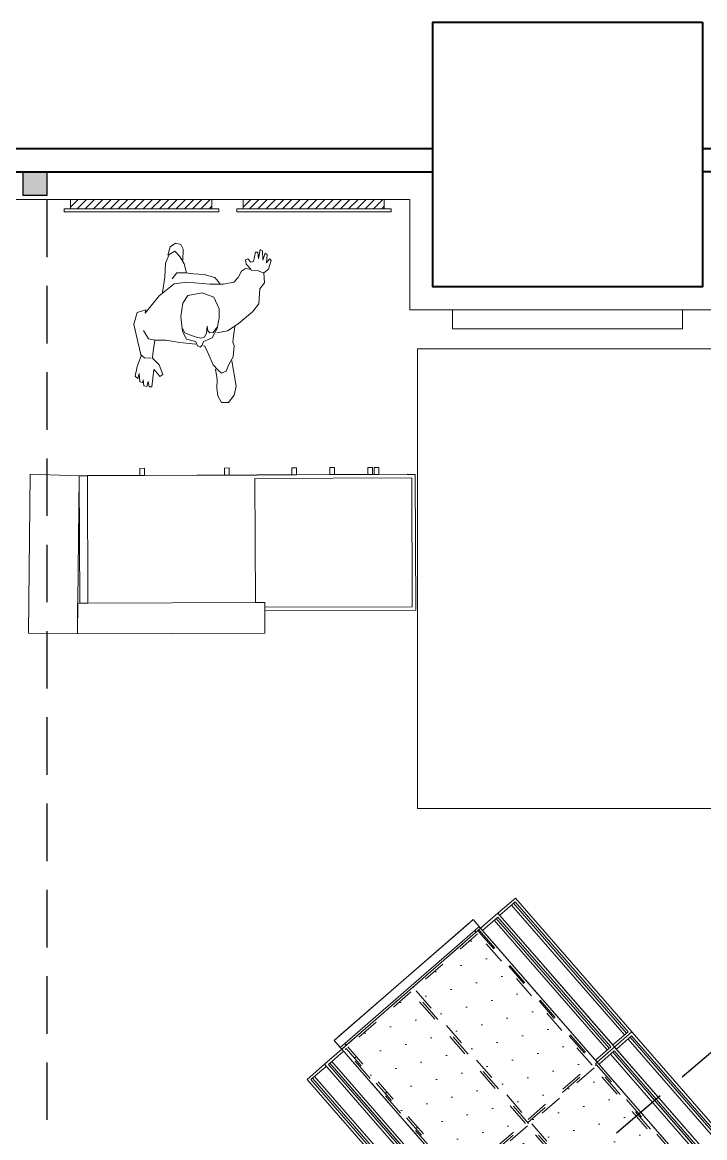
# Model space of a CAD drawing. Header units: metres. Extents: x 2600.2 to 2658.7, y 1421.4 to 1444.6.
# Drawn here: x 2607.344 to 2610.31, y 1428.986 to 1433.833 of the extents above; entities that cross this region are included whole.
import ezdxf

# ---------------------------------------------------------------- set-up
doc = ezdxf.new("R2010")
doc.units = ezdxf.units.M
doc.linetypes.add('DASHED2', pattern=[0.375, 0.25, -0.125])
doc.linetypes.add('HIDDEN', pattern=[0.375, 0.25, -0.125])
doc.layers.add('columnas', color=1, linetype='Continuous')
doc.layers.add('PROYECCIÓN', color=1, linetype='DASHED2')
for name, color, linetype, lineweight in [('MOBILIARIO', 35, 'Continuous', 20), ('MURO CARGA', 40, 'Continuous', 40), ('Muro Tbroca', 5, 'Continuous', 9)]:
    doc.layers.add(name, color=color, linetype=linetype, lineweight=lineweight)

# ---------------------------------------------------------------- blocks, each defined once
blk = doc.blocks.new('MUEBLE BILLETERAS 2')
at = {"layer": 'MOBILIARIO', "transparency": 33554559}
h = blk.add_hatch(dxfattribs=at)
h.set_pattern_fill('DOTS', color=256, scale=0.064)
h.set_pattern_definition([(0, (2457.50258, 893.2033), (0.0508, 0.1016), [0, -0.1016])])
h.paths.add_polyline_path([(2473.5386, 917.8334), (2473.5386, 917.0334), (2475.0706, 917.0333), (2475.0706, 917.8333)])
at = {"layer": 'MOBILIARIO'}
for p, q in [((2473.5396, 918.0124), (2473.5396, 918.0004)), ((2474.2991, 918.0334), (2474.2991, 917.8334)), ((2473.5396, 918.0004), (2474.2871, 918.0004)), ((2474.3111, 918.0004), (2475.0586, 918.0004)), ((2473.5396, 917.9004), (2474.2871, 917.9004)), ((2474.3111, 917.9004), (2475.0586, 917.9004)), ((2473.5176, 917.8333), (2473.4776, 917.8333)), ((2473.4776, 917.8333), (2473.4776, 917.8079)), ((2473.5176, 917.8079), (2473.5176, 917.8333)), ((2475.0706, 917.8333), (2473.5386, 917.8334)), ((2475.1206, 917.8333), (2475.0806, 917.8333)), ((2475.0806, 917.8333), (2475.0806, 917.8079)), ((2475.1206, 917.8079), (2475.1206, 917.8333)), ((2473.4776, 917.8079), (2473.4776, 917.0587)), ((2473.5176, 917.0587), (2473.5176, 917.8079)), ((2475.0806, 917.8079), (2475.0806, 917.0587)), ((2475.1206, 917.0587), (2475.1206, 917.8079)), ((2473.4776, 917.0587), (2473.4776, 917.0333)), ((2473.5176, 917.0333), (2473.5176, 917.0587)), ((2475.0806, 917.0587), (2475.0806, 917.0333)), ((2475.1206, 917.0333), (2475.1206, 917.0587)), ((2473.4776, 917.0333), (2473.5176, 917.0333)), ((2473.5276, 917.0334), (2475.0706, 917.0333)), ((2474.2991, 916.8333), (2474.2991, 917.0333)), ((2475.0806, 917.0333), (2475.1206, 917.0333)), ((2473.5396, 916.9663), (2474.2871, 916.9663)), ((2474.3111, 916.9663), (2475.0586, 916.9663)), ((2473.5396, 916.8663), (2474.2871, 916.8663)), ((2474.3111, 916.8663), (2475.0586, 916.8663))]:
    blk.add_line(p, q, dxfattribs=at)
at = {"layer": 'MOBILIARIO', "transparency": 33554559}
for p, q in [((2473.5396, 918.0124), (2474.2871, 918.0124)), ((2474.3111, 918.0124), (2475.0586, 918.0124)), ((2473.5396, 917.9124), (2474.2871, 917.9124)), ((2474.3111, 917.9124), (2475.0586, 917.9124)), ((2473.5396, 916.9541), (2474.2871, 916.9541)), ((2474.3111, 916.9541), (2475.0586, 916.9541)), ((2473.5396, 916.8541), (2474.2871, 916.8541))]:
    blk.add_line(p, q, dxfattribs=at)
at = {"layer": 'MOBILIARIO', "linetype": 'HIDDEN', "ltscale": 0.2}
for p, q in [((2473.5276, 917.8333), (2473.5276, 917.8079)), ((2474.3046, 917.8333), (2473.5276, 917.8333)), ((2473.5326, 917.8233), (2473.5326, 917.8173)), ((2473.5326, 917.8233), (2474.3046, 917.8233)), ((2474.2991, 917.8233), (2474.2991, 917.8333)), ((2475.0706, 917.8333), (2474.3046, 917.8333)), ((2474.3046, 917.8173), (2474.3046, 917.8233)), ((2474.3046, 917.8233), (2475.0706, 917.8233)), ((2475.0706, 917.8233), (2475.0706, 917.8333)), ((2475.0706, 917.8233), (2475.0706, 917.8173)), ((2473.5176, 917.8079), (2473.5276, 917.8079)), ((2473.5276, 917.4333), (2473.5276, 917.8079)), ((2473.5326, 917.8173), (2474.3046, 917.8173)), ((2474.2946, 917.8073), (2473.5376, 917.8073)), ((2473.5376, 917.8073), (2473.5376, 917.4433)), ((2474.2891, 917.4433), (2474.2891, 917.8073)), ((2474.2991, 917.4333), (2474.2991, 917.8173)), ((2475.0706, 917.8173), (2474.3046, 917.8173)), ((2474.3091, 917.8073), (2474.3091, 917.4433)), ((2475.0606, 917.8073), (2474.3146, 917.8073)), ((2475.0606, 917.4433), (2475.0606, 917.8073)), ((2475.0706, 917.8079), (2475.0706, 917.8173)), ((2475.0806, 917.8079), (2475.0706, 917.8079)), ((2475.0706, 917.8079), (2475.0706, 917.4333)), ((2473.5276, 917.0587), (2473.5276, 917.4333)), ((2474.3046, 917.4333), (2473.5386, 917.4333)), ((2473.5486, 917.4433), (2474.2946, 917.4433)), ((2474.2991, 917.0493), (2474.2991, 917.4333)), ((2475.0706, 917.4333), (2474.3046, 917.4333)), ((2474.3146, 917.4433), (2475.0606, 917.4433)), ((2475.0706, 917.4333), (2475.0706, 917.0587)), ((2473.5376, 917.4233), (2473.5376, 917.0593)), ((2474.2946, 917.4233), (2473.5486, 917.4233)), ((2474.2891, 917.0593), (2474.2891, 917.4233)), ((2474.3091, 917.4233), (2474.3091, 917.0593)), ((2475.0606, 917.4233), (2474.3146, 917.4233)), ((2475.0606, 917.0593), (2475.0606, 917.4233)), ((2473.5176, 917.0587), (2473.5276, 917.0587)), ((2473.5276, 917.0587), (2473.5276, 917.0493)), ((2473.5276, 917.0433), (2473.5276, 917.0493)), ((2473.5276, 917.0433), (2473.5276, 917.0333)), ((2473.5376, 917.0593), (2474.2946, 917.0593)), ((2473.5376, 917.0493), (2474.3046, 917.0493)), ((2473.5376, 917.0493), (2473.5376, 917.0433)), ((2474.3046, 917.0433), (2473.5376, 917.0433)), ((2474.2991, 917.0433), (2474.2991, 917.0493)), ((2474.2991, 917.0333), (2474.2991, 917.0433)), ((2475.0656, 917.0493), (2474.3046, 917.0493)), ((2475.0656, 917.0433), (2474.3046, 917.0433)), ((2474.3146, 917.0593), (2475.0606, 917.0593)), ((2475.0656, 917.0433), (2475.0656, 917.0493)), ((2475.0706, 917.0333), (2475.0706, 917.0587)), ((2475.0806, 917.0587), (2475.0706, 917.0587)), ((2473.5276, 917.0333), (2474.3046, 917.0333)), ((2474.3046, 917.0333), (2475.0706, 917.0333))]:
    blk.add_line(p, q, dxfattribs=at)
at = {"layer": 'MOBILIARIO'}
for points in [[(2474.2991, 917.9334), (2475.0706, 917.9334), (2475.0706, 918.0334), (2473.5276, 918.0334), (2473.5276, 917.9334), (2474.2871, 917.9334)], [(2474.2871, 917.9334), (2474.2871, 918.0214), (2473.5396, 918.0214), (2473.5396, 917.9334)], [(2475.0586, 917.9334), (2475.0586, 918.0214), (2474.3111, 918.0214), (2474.3111, 917.9334)], [(2474.2871, 917.8334), (2474.2871, 917.9214), (2473.5396, 917.9214), (2473.5396, 917.8334)], [(2475.0586, 917.8334), (2475.0586, 917.9214), (2474.3111, 917.9214), (2474.3111, 917.8334)], [(2473.5396, 917.0333), (2473.5396, 916.9453), (2474.2871, 916.9453), (2474.2871, 917.0333)], [(2474.3111, 917.0333), (2474.3111, 916.9453), (2475.0586, 916.9453), (2475.0586, 917.0333)], [(2473.5396, 916.9333), (2473.5396, 916.8453), (2474.2871, 916.8453), (2474.2871, 916.9333)], [(2474.3111, 916.9333), (2474.3111, 916.8453), (2475.0586, 916.8453), (2475.0586, 916.9333)]]:
    blk.add_lwpolyline(points, dxfattribs=at)
at = {"layer": 'MOBILIARIO', "transparency": 33554559}
for points in [[(2473.5396, 918.0214), (2474.2871, 918.0214), (2474.2871, 918.0124), (2473.5396, 918.0124)], [(2474.3111, 918.0214), (2475.0586, 918.0214), (2475.0586, 918.0124), (2474.3111, 918.0124)], [(2473.5396, 917.9214), (2474.2871, 917.9214), (2474.2871, 917.9124), (2473.5396, 917.9124)], [(2474.3111, 917.9214), (2475.0586, 917.9214), (2475.0586, 917.9124), (2474.3111, 917.9124)], [(2473.5396, 916.9453), (2474.2871, 916.9453), (2474.2871, 916.9543), (2473.5396, 916.9543)], [(2474.3111, 916.9453), (2475.0586, 916.9453), (2475.0586, 916.9543), (2474.3111, 916.9543)], [(2473.5396, 916.8453), (2474.2871, 916.8453), (2474.2871, 916.8543), (2473.5396, 916.8543)], [(2474.3111, 916.8453), (2475.0586, 916.8453), (2475.0586, 916.8543), (2474.3111, 916.8543)]]:
    blk.add_lwpolyline(points, close=True, dxfattribs=at)
at = {"layer": 'MOBILIARIO'}
for points in [[(2473.5276, 917.8334), (2475.0706, 917.8334), (2475.0706, 917.9334), (2473.5276, 917.9334)], [(2473.5276, 917.0334), (2473.4776, 917.0334), (2473.4776, 917.8334), (2473.5276, 917.8334)], [(2475.0706, 917.8333), (2475.1206, 917.8333), (2475.1206, 917.0333), (2475.0706, 917.0333)], [(2473.5276, 916.9333), (2475.0706, 916.9333), (2475.0706, 917.0333), (2473.5276, 917.0333)], [(2473.5276, 916.8333), (2475.0706, 916.8333), (2475.0706, 916.9333), (2473.5276, 916.9333)]]:
    blk.add_lwpolyline(points, close=True, dxfattribs=at)
blk = doc.blocks.new('sdhfvjfd')
at = {"layer": 'MOBILIARIO'}
for p, q in [((-3.861, 32.7867, 0), (-3.2595, 33.5736, 0)), ((-3.2446, 33.5622, 0), (-3.8461, 32.7754, 0)), ((-3.2595, 33.5736, 0), (-3.2446, 33.5622, 0)), ((-3.272, 33.5265, 0), (-3.2243, 33.49, 0)), ((-3.8461, 32.7754, 0), (-3.861, 32.7867, 0)), ((-3.8222, 32.8077, 0), (-3.7745, 32.7712, 0))]:
    blk.add_line(p, q, dxfattribs=at)
at = {"layer": 'MOBILIARIO', "linetype": 'Continuous'}
for p, q in [((-3.3141, 33.4714, 0), (-3.23, 33.4826, 0)), ((-3.2819, 33.5134, 0), (-3.2589, 33.5165, 0)), ((-3.3463, 33.4294, 0), (-3.2622, 33.4406, 0)), ((-3.4107, 33.3453, 0), (-3.3265, 33.3565, 0)), ((-3.3785, 33.3873, 0), (-3.2944, 33.3985, 0)), ((-3.475, 33.2612, 0), (-3.3909, 33.2724, 0)), ((-3.4429, 33.3032, 0), (-3.3587, 33.3144, 0)), ((-3.5072, 33.2191, 0), (-3.4231, 33.2303, 0)), ((-3.5716, 33.1351, 0), (-3.4875, 33.1463, 0)), ((-3.5394, 33.1771, 0), (-3.4553, 33.1883, 0)), ((-3.6359, 33.051, 0), (-3.5518, 33.0622, 0)), ((-3.6038, 33.093, 0), (-3.5196, 33.1042, 0)), ((-3.6681, 33.0089, 0), (-3.584, 33.0201, 0)), ((-3.7325, 32.9249, 0), (-3.6484, 32.9361, 0)), ((-3.7003, 32.9669, 0), (-3.6162, 32.9781, 0)), ((-3.7969, 32.8408, 0), (-3.7127, 32.852, 0)), ((-3.7647, 32.8828, 0), (-3.6805, 32.894, 0)), ((-3.8132, 32.8008, 0), (-3.7449, 32.8099, 0))]:
    blk.add_line(p, q, dxfattribs=at)
blk = doc.blocks.new('personasp13')
for points in [[(0.0822, -0.0642), (0.1285, -0.0556), (0.1747, -0.0248), (0.2382, 0.0267), (0.2656, 0.061), (0.269, 0.1262), (0.2896, 0.1536), (0.2861, 0.1965), (0.3067, 0.2119), (0.3187, 0.2497), (0.3118, 0.2565), (0.2981, 0.2394), (0.3016, 0.2754), (0.293, 0.2823), (0.2827, 0.2514), (0.281, 0.2926), (0.2707, 0.2977), (0.2639, 0.2565), (0.2604, 0.2857), (0.2502, 0.2857), (0.2416, 0.2462), (0.2296, 0.2428), (0.2176, 0.2565), (0.2073, 0.2531), (0.2107, 0.2342), (0.2313, 0.2102), (0.2073, 0.2154), (0.1902, 0.2034), (0.1747, 0.1759), (0.1559, 0.1553), (0.1113, 0.1468), (0.0514, 0.1468), (-0.0481, 0.1553), (-0.1029, 0.1485), (-0.168, 0.097), (-0.2297, 0.0215), (-0.2263, 0.0353), (-0.264, 0.0233), (-0.2777, -0.0265), (-0.2606, -0.1037), (-0.2469, -0.1637), (-0.264, -0.21), (-0.2726, -0.2529), (-0.2606, -0.2632), (-0.2554, -0.2409), (-0.252, -0.2769), (-0.24, -0.2803), (-0.2383, -0.2683), (-0.2349, -0.2941), (-0.2211, -0.2975), (-0.216, -0.2752), (-0.2109, -0.2992), (-0.2006, -0.2992), (-0.192, -0.2237), (-0.1817, -0.234), (-0.1646, -0.2546), (-0.1526, -0.246), (-0.168, -0.2032), (-0.1972, -0.174), (-0.1954, -0.1551), (-0.1869, -0.0968), (-0.1389, -0.0968), (-0.0789, -0.1071), (-0.0094, -0.1131)], [(-0.0498, 0.1965), (-0.06, 0.236), (-0.0789, 0.2668), (-0.0995, 0.2908), (-0.1252, 0.2754), (-0.1406, 0.2377), (-0.144, 0.1776), (-0.1543, 0.1107)], [(-0.0652, 0.2497), (-0.0635, 0.2994), (-0.0738, 0.32), (-0.0978, 0.3252), (-0.12, 0.3097), (-0.1303, 0.2737)], [(0.0959, 0.1502), (0.0736, 0.1759), (0.0274, 0.1896), (-0.0189, 0.1914), (-0.0532, 0.1965), (-0.0909, 0.1965), (-0.1115, 0.1708)], [(0.2313, 0.2085), (0.2587, 0.2068), (0.2844, 0.1965)], [(0.0823, -0.041), (0.0668, -0.0625), (0.0514, -0.0642), (0.0428, -0.0556), (0.0411, -0.0357), (0.0376, -0.0642), (0.0291, -0.0831), (0.0136, -0.0882), (-0.0052, -0.0831), (-0.0326, -0.0745), (-0.0566, -0.0642), (-0.0669, -0.0453)], [(0.0241, -0.1207), (0.0308, -0.1225), (0.0479, -0.1603), (0.0668, -0.2032), (0.0873, -0.2255), (0.1028, -0.2392), (0.1233, -0.2306), (0.1353, -0.2014), (0.1542, -0.1688), (0.1576, -0.1208), (0.1525, -0.1054), (0.1542, -0.0899), (0.161, -0.0368)], [(-0.1852, -0.0968), (-0.2143, -0.0899), (-0.2366, -0.0539)], [(-0.2486, -0.1586), (-0.2314, -0.1723), (-0.2023, -0.174)], [(0.1473, -0.186), (0.1662, -0.2958), (0.1576, -0.3352), (0.1336, -0.3678), (0.1028, -0.3678), (0.0873, -0.3387), (0.0822, -0.3044), (0.0839, -0.2666), (0.0771, -0.222)]]:
    blk.add_lwpolyline(points)
blk.add_lwpolyline([(0.0102, -0.1266), (0.0193, -0.118), (0.0244, -0.1019), (0.0622, -0.0859), (0.0839, -0.0453), (0.0925, -0.0008), (0.0925, 0.0404), (0.0695, 0.0913), (0.0187, 0.1097), (-0.0434, 0.0976), (-0.0657, 0.065), (-0.0738, 0.0061), (-0.0669, -0.0591), (-0.0492, -0.0922), (-0.0201, -0.0991), (-0.0093, -0.103), (-0.0012, -0.1202)], close=True)
blk = doc.blocks.new('columna')
at = {"layer": 'columnas'}
h = blk.add_hatch(color=256, dxfattribs=at)
h.dxf.hatch_style = 1
h.paths.add_polyline_path([(368.4198, 124.9839), (368.3182, 124.9839), (368.3182, 124.8823), (368.4198, 124.8823)])
blk.add_lwpolyline([(368.3182, 124.9839), (368.4198, 124.9839), (368.4198, 124.8823), (368.3182, 124.8823), (368.3182, 124.9839)], dxfattribs=at)

msp = doc.modelspace()

# ---------------------------------------------------------------- linework, layer by layer
at = {"layer": 'MOBILIARIO'}
for points in [[(2609.213, 1432.5835), (2610.213, 1432.5835), (2610.213, 1432.5009), (2609.213, 1432.5009)], [(2613.0651, 1432.4143), (2613.0651, 1430.4161), (2609.0612, 1430.4161), (2609.0612, 1432.4143)], [(2608.8935, 1431.8991), (2608.8731, 1431.899), (2608.8732, 1431.8685), (2608.8936, 1431.8686)], [(2608.3978, 1431.1793), (2608.3973, 1431.3115), (2608.3566, 1431.3114), (2607.6292, 1431.3084), (2607.5935, 1431.3083), (2607.5834, 1431.3082), (2607.5839, 1431.176)]]:
    msp.add_lwpolyline(points, close=True, dxfattribs=at)
for points in [[(2607.5913, 1431.8628), (2607.5839, 1431.176), (2607.3712, 1431.1783), (2607.3786, 1431.8697), (2607.5913, 1431.8628)], [(2607.8746, 1431.8644), (2607.8543, 1431.8644), (2607.6269, 1431.8634), (2607.6269, 1431.8629), (2608.102, 1431.8648)], [(2607.8543, 1431.8644), (2607.8542, 1431.8949), (2607.8745, 1431.895), (2607.8746, 1431.8644), (2608.102, 1431.8654), (2608.102, 1431.8648), (2608.2231, 1431.8653), (2608.2435, 1431.8654), (2608.2433, 1431.8965), (2608.223, 1431.8964), (2608.2231, 1431.8653)], [(2608.5146, 1431.867), (2608.5145, 1431.8976), (2608.5348, 1431.8976), (2608.5349, 1431.8671), (2608.5146, 1431.867), (2608.3645, 1431.8664), (2608.3645, 1431.8659), (2608.2435, 1431.8654)], [(2608.3974, 1431.2759), (2609.0537, 1431.2786), (2609.0513, 1431.8687), (2609.0157, 1431.8686), (2609.0157, 1431.8691), (2608.8936, 1431.8686)], [(2608.6799, 1431.8677), (2608.5349, 1431.8671)], [(2608.7003, 1431.8678), (2608.7001, 1431.8983), (2608.6798, 1431.8982), (2608.6799, 1431.8677), (2608.7003, 1431.8678), (2608.8455, 1431.8684)], [(2608.8658, 1431.8685), (2608.8657, 1431.899), (2608.8453, 1431.8989), (2608.8455, 1431.8684), (2608.8658, 1431.8685), (2608.8732, 1431.8685)], [(2607.5935, 1431.3083), (2607.5913, 1431.8628), (2607.6269, 1431.8629), (2607.6292, 1431.3084)], [(2608.3566, 1431.3114), (2608.3544, 1431.8506), (2609.0361, 1431.8534), (2609.0384, 1431.2938), (2608.3974, 1431.2912), (2608.3974, 1431.2759)]]:
    msp.add_lwpolyline(points, dxfattribs=at)
at = {"layer": 'MURO CARGA'}
for p, q in [((2613.447, 1433.2829), (2610.2993, 1433.2829)), ((2613.4029, 1433.1829), (2610.2993, 1433.1829))]:
    msp.add_line(p, q, dxfattribs=at)
msp.add_lwpolyline([(2610.2993, 1433.8333), (2610.2993, 1432.6835), (2609.1273, 1432.6835), (2609.1273, 1433.8333)], close=True, dxfattribs=at)
msp.add_lwpolyline([(2610.2993, 1433.8333), (2610.2993, 1432.6835), (2609.1273, 1432.6835), (2609.1273, 1433.8333)], close=True, dxfattribs=at)
msp.add_lwpolyline([(2610.2993, 1433.8333), (2610.2993, 1432.6835), (2609.1273, 1432.6835), (2609.1273, 1433.8333)], close=True, dxfattribs=at)
msp.add_lwpolyline([(2601.2162, 1432.5373), (2601.3173, 1432.5373), (2601.3173, 1433.183), (2609.1273, 1433.183), (2609.1273, 1433.2831), (2601.2173, 1433.2831), (2601.2162, 1432.5373)], dxfattribs=at)
at = {"layer": 'Muro Tbroca'}
msp.add_lwpolyline([(2604.3593, 1433.063), (2609.0273, 1433.063), (2609.0273, 1432.5835), (2610.3988, 1432.5835), (2610.4011, 1433.0829), (2613.3587, 1433.0829), (2617.1578, 1428.9218)], dxfattribs=at)
at = {"layer": 'PROYECCIÓN'}
msp.add_line((2607.4498, 1433.063), (2607.4498, 1424.6843), dxfattribs=at)
msp.add_lwpolyline([(2607.9266, 1427.3069), (2613.2589, 1431.8419), (2614.9433, 1429.8614), (2609.611, 1425.3263), (2607.9266, 1427.3069)], dxfattribs=at)

# ---------------------------------------------------------------- block references
at = {"lineweight": 5}
msp.add_blockref('columna', (2239.0299, 1308.1987), dxfattribs=at)
at = {"layer": 'MOBILIARIO', "extrusion": (-1.25192e-07, 2.66693e-09, 1), "zscale": 0.6775847190876902, "rotation": 232.6033343280166}
for p, xscale, yscale in [((2591.4657, 1448.5808, -0.0003), -0.6775847190876882, 0.6775847190876885), ((2592.2157, 1448.5808, -0.0003), -0.6775847190876884, 0.6775847190876886)]:
    msp.add_blockref('sdhfvjfd', p, dxfattribs=dict(at, xscale=xscale, yscale=yscale))
at = {"layer": 'MOBILIARIO'}
msp.add_blockref('personasp13', (2608.1067, 1432.5482), dxfattribs=at)
at = {"layer": 'MOBILIARIO', "rotation": 311.0456386172938}
msp.add_blockref('MUEBLE BILLETERAS 2', (292.8514, 2692.6935), dxfattribs=at)

doc.saveas('drawing.dxf')
